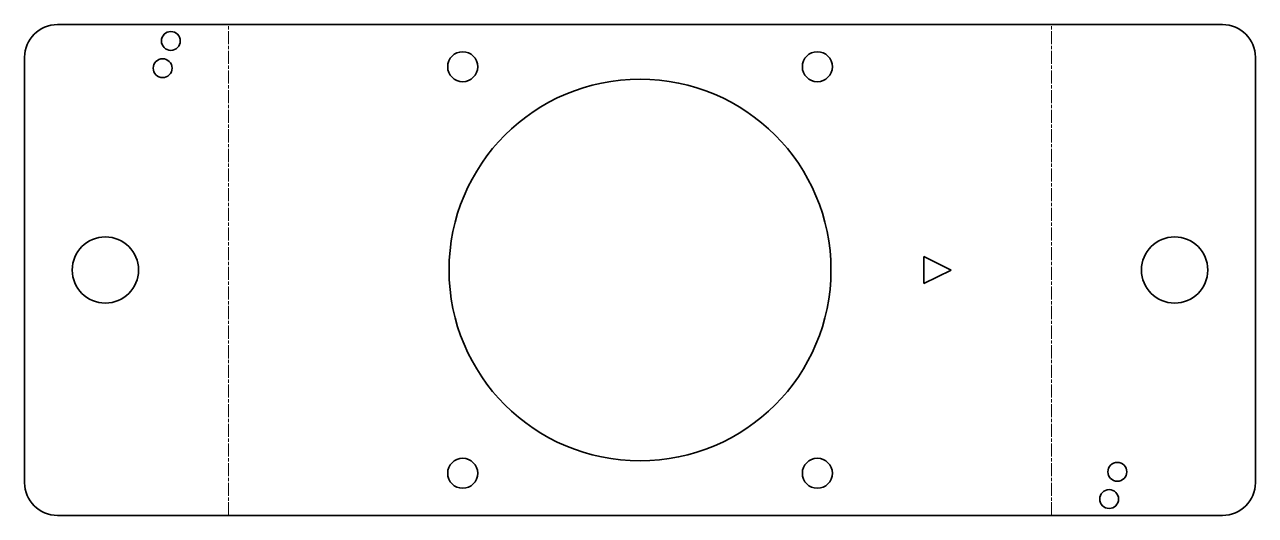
# Model space of a CAD drawing. Header units: inches. Extents: x 0 to 226, y 0 to 90.
import ezdxf

# ---------------------------------------------------------------- set-up
doc = ezdxf.new("R2010")
doc.units = ezdxf.units.IN
doc.header["$MEASUREMENT"] = 0
doc.linetypes.add('Chain', pattern=[13.68, 9.12, -1.14, 2.28, -1.14])
doc.layers.add('SIMUMAK Bend Centerline (ISO)', color=7, linetype='Chain', lineweight=9)
doc.layers.add('SIMUMAK Visible (ISO)', color=7, linetype='Continuous', lineweight=35)

# ---------------------------------------------------------------- blocks, each defined once
blk = doc.blocks.new('PC-SMT-04-PSUP-01')
at = {"layer": 'SIMUMAK Bend Centerline (ISO)', "ltscale": 0.263158}
for p, q in [((37.39, 0), (37.39, 90)), ((188.18, 0), (188.18, 90))]:
    blk.add_line(p, q, dxfattribs=at)
at = {"layer": 'SIMUMAK Visible (ISO)'}
for p, q in [((219.57, 90), (6, 90)), ((0, 84), (0, 6)), ((225.57, 6), (225.57, 84)), ((164.79, 42.5), (164.79, 47.5)), ((164.79, 47.5), (169.79, 45)), ((169.79, 45), (164.79, 42.5)), ((219.57, 0), (6, 0))]:
    blk.add_line(p, q, dxfattribs=at)
for centre, radius in [((26.8, 87), 1.73), ((25.3, 82), 1.73), ((80.29, 82.28), 2.75), ((145.29, 82.28), 2.75), ((112.79, 45), 35), ((14.8, 45), 6.08), ((210.77, 45), 6.08), ((80.29, 7.72), 2.75), ((145.29, 7.72), 2.75), ((200.27, 8), 1.73), ((198.77, 3), 1.73)]:
    blk.add_circle(centre, radius, dxfattribs=at)
at = {"layer": 'SIMUMAK Visible (ISO)', "extrusion": (0, 0, -1)}
for centre, start, end in [((-6, 84), 0, 90), ((-219.57, 84), 90, 180), ((-6, 6), 270, 360), ((-219.57, 6), 180, 270)]:
    blk.add_arc(centre, 6, start, end, dxfattribs=at)

msp = doc.modelspace()

# ---------------------------------------------------------------- block references
msp.add_blockref('PC-SMT-04-PSUP-01', (0, 0))

doc.saveas('drawing.dxf')
